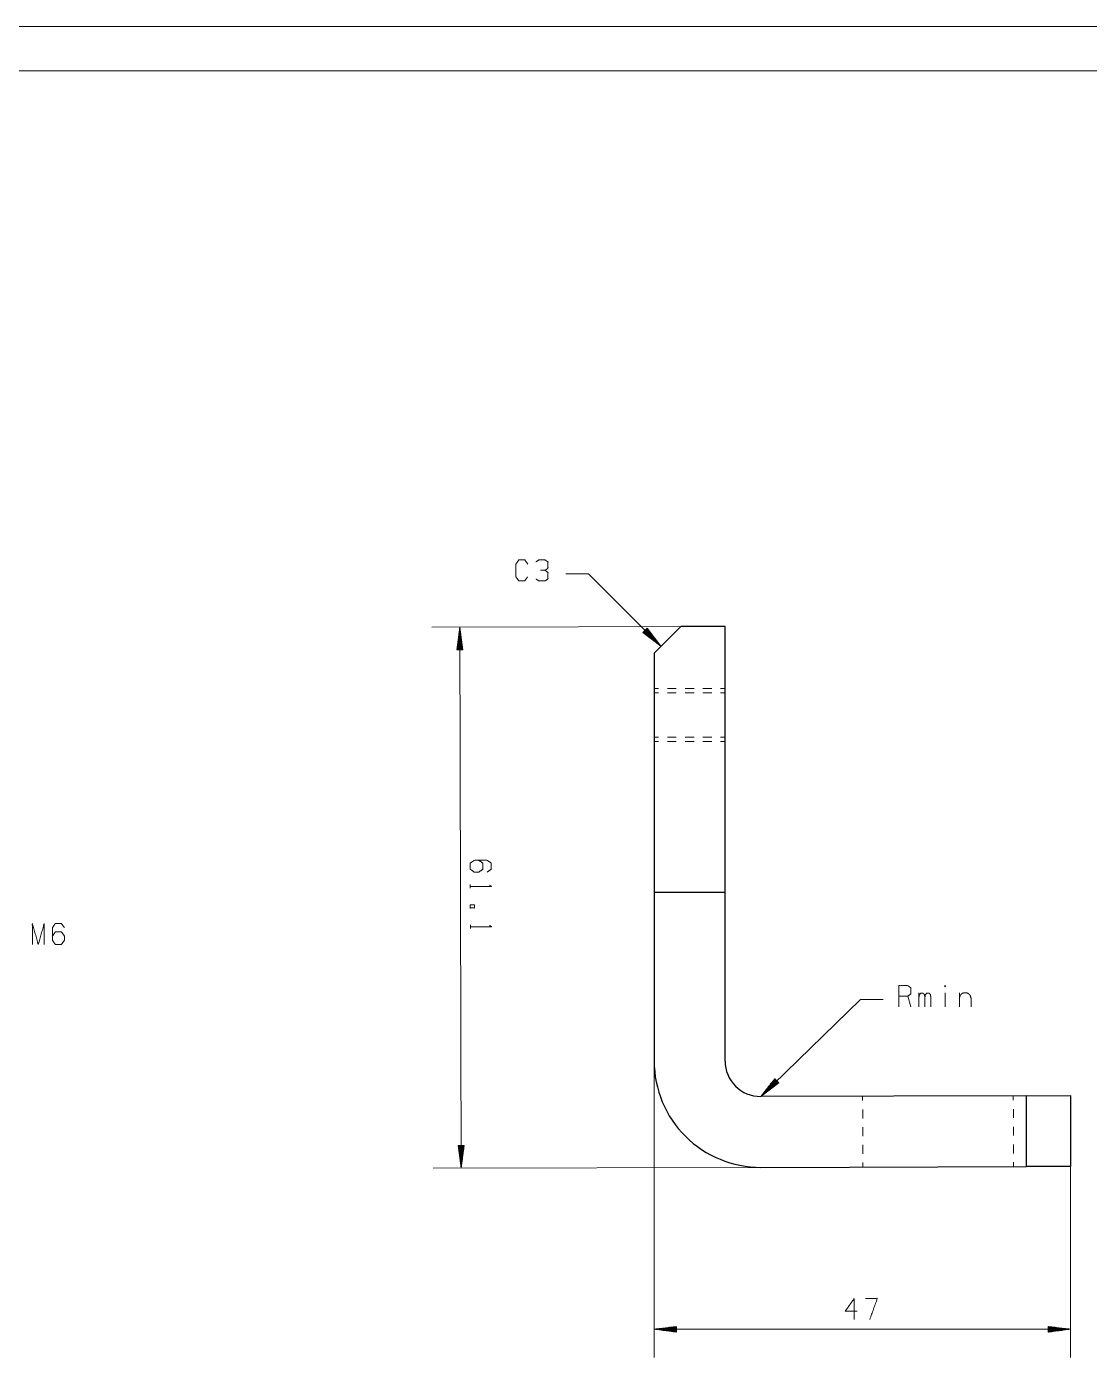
# Model space of a CAD drawing. Header units: millimetres. Extents: x 0 to 420, y 0 to 297.
# Drawn here: x 209.1 to 329, y 146.8 to 297 of the extents above; entities that cross this region are included whole.
import ezdxf

# ---------------------------------------------------------------- set-up
doc = ezdxf.new("R2010")
doc.units = ezdxf.units.MM
doc.layers.add('1', color=7, linetype='Continuous', true_color=0xffffff)

msp = doc.modelspace()

# ---------------------------------------------------------------- linework, layer by layer
at = {"layer": '1', "color": 132, "linetype": 'Continuous', "lineweight": 18}
for p, q in [((420, 297), (0, 297)), ((415, 292), (25, 292))]:
    msp.add_line(p, q, dxfattribs=at)
at = {"layer": '1', "color": 13, "linetype": 'Continuous', "lineweight": 18}
for p, q in [((272.49, 235.23), (269.95, 235.23)), ((272.49, 235.23), (280.68, 227.04)), ((287.91, 229.28), (254.81, 229.19)), ((257.98, 229.2), (257.66, 226.65)), ((257.91, 226.65), (257.91, 228.62)), ((257.96, 226.66), (257.96, 229)), ((258.32, 226.66), (257.98, 229.2)), ((257.98, 229.2), (258.15, 168.13)), ((258.02, 226.66), (258.01, 229)), ((258.07, 226.66), (258.06, 228.62)), ((279.12, 229.08), (278.65, 228.6)), ((278.65, 228.61), (278.67, 228.58)), ((278.65, 228.61), (278.67, 228.58)), ((278.65, 228.6), (280.68, 227.04)), ((278.69, 228.64), (278.98, 228.35)), ((278.72, 228.68), (279.29, 228.11)), ((278.76, 228.71), (279.6, 227.87)), ((278.79, 228.75), (279.91, 227.64)), ((278.83, 228.79), (280.22, 227.4)), ((278.87, 228.82), (280.53, 227.16)), ((278.9, 228.86), (280.56, 227.2)), ((278.94, 228.89), (280.33, 227.51)), ((278.97, 228.93), (280.09, 227.82)), ((279.01, 228.96), (279.85, 228.12)), ((279.05, 229), (279.61, 228.43)), ((279.08, 229.04), (279.38, 228.74)), ((280.68, 227.04), (279.12, 229.08)), ((279.12, 229.07), (279.14, 229.05)), ((279.12, 229.07), (279.14, 229.05)), ((257.71, 226.65), (257.71, 227.07)), ((257.76, 226.65), (257.76, 227.46)), ((257.81, 226.65), (257.81, 227.84)), ((257.86, 226.65), (257.86, 228.23)), ((258.12, 226.66), (258.11, 228.23)), ((258.17, 226.66), (258.16, 227.85)), ((258.22, 226.66), (258.22, 227.46)), ((258.27, 226.66), (258.27, 227.07)), ((257.66, 226.65), (257.66, 226.69)), ((257.66, 226.65), (257.66, 226.69)), ((257.66, 226.65), (258.32, 226.66)), ((258.32, 226.66), (258.32, 226.69)), ((258.32, 226.66), (258.32, 226.69)), ((303.21, 187.17), (291.93, 176.22)), ((305.75, 187.17), (303.21, 187.17)), ((279.91, 180.22), (279.91, 146.77)), ((293.52, 178.23), (291.93, 176.22)), ((291.93, 176.22), (293.98, 177.75)), ((293.73, 178.01), (292.05, 176.37)), ((293.77, 177.97), (292.08, 176.34)), ((293.7, 178.04), (292.29, 176.68)), ((293.8, 177.94), (292.39, 176.57)), ((293.66, 178.08), (292.53, 176.98)), ((293.84, 177.9), (292.71, 176.8)), ((293.63, 178.12), (292.77, 177.29)), ((293.59, 178.15), (293.01, 177.6)), ((293.87, 177.86), (293.02, 177.03)), ((293.55, 178.19), (293.25, 177.9)), ((293.91, 177.83), (293.33, 177.27)), ((293.52, 178.23), (293.5, 178.21)), ((293.52, 178.23), (293.5, 178.21)), ((293.98, 177.75), (293.52, 178.23)), ((293.94, 177.79), (293.64, 177.5)), ((293.98, 177.75), (293.96, 177.73)), ((293.98, 177.75), (293.96, 177.73)), ((257.81, 170.67), (257.81, 170.64)), ((257.81, 170.67), (257.81, 170.64)), ((257.81, 170.67), (258.15, 168.13)), ((258.48, 170.67), (257.81, 170.67)), ((257.86, 170.67), (257.86, 170.25)), ((257.91, 170.67), (257.92, 169.87)), ((257.97, 170.67), (257.97, 169.48)), ((258.02, 170.67), (258.02, 169.09)), ((258.07, 170.67), (258.07, 168.71)), ((258.12, 170.67), (258.12, 168.32)), ((258.15, 168.13), (258.48, 170.67)), ((258.17, 170.67), (258.17, 168.32)), ((258.22, 170.67), (258.22, 168.71)), ((258.27, 170.67), (258.27, 169.09)), ((258.32, 170.67), (258.32, 169.48)), ((258.37, 170.67), (258.37, 169.87)), ((258.42, 170.67), (258.42, 170.25)), ((258.47, 170.67), (258.47, 170.64)), ((258.47, 170.67), (258.47, 170.64)), ((326.91, 168.32), (326.91, 146.77)), ((291.95, 168.22), (254.97, 168.12)), ((282.45, 150.27), (279.91, 149.94)), ((282.45, 150.27), (282.42, 150.27)), ((282.45, 150.27), (282.42, 150.27)), ((282.45, 149.61), (282.45, 150.27)), ((324.37, 150.27), (324.41, 150.27)), ((324.37, 150.27), (324.41, 150.27)), ((324.37, 150.27), (324.37, 149.61)), ((326.91, 149.94), (324.37, 150.27)), ((279.91, 149.94), (282.45, 149.61)), ((279.91, 149.94), (326.91, 149.94)), ((282.45, 149.97), (280.11, 149.97)), ((282.45, 149.91), (280.11, 149.91)), ((282.45, 150.02), (280.49, 150.02)), ((282.45, 149.86), (280.49, 149.86)), ((282.45, 150.07), (280.88, 150.07)), ((282.45, 149.81), (280.88, 149.81)), ((282.45, 150.12), (281.26, 150.12)), ((282.45, 149.76), (281.26, 149.76)), ((282.45, 150.17), (281.65, 150.17)), ((282.45, 149.71), (281.65, 149.71)), ((282.45, 150.22), (282.04, 150.22)), ((282.45, 149.66), (282.04, 149.66)), ((282.45, 149.61), (282.42, 149.61)), ((282.45, 149.61), (282.42, 149.61)), ((324.37, 150.22), (324.79, 150.22)), ((324.37, 150.17), (325.18, 150.17)), ((324.37, 150.12), (325.56, 150.12)), ((324.37, 150.07), (325.95, 150.07)), ((324.37, 150.02), (326.34, 150.02)), ((324.37, 149.97), (326.72, 149.97)), ((324.37, 149.61), (326.91, 149.94)), ((324.37, 149.91), (326.72, 149.91)), ((324.37, 149.86), (326.34, 149.86)), ((324.37, 149.81), (325.95, 149.81)), ((324.37, 149.76), (325.56, 149.76)), ((324.37, 149.71), (325.18, 149.71)), ((324.37, 149.66), (324.79, 149.66)), ((324.37, 149.61), (324.41, 149.61)), ((324.37, 149.61), (324.41, 149.61))]:
    msp.add_line(p, q, dxfattribs=at)
at = {"layer": '1', "color": 30, "linetype": 'Continuous', "lineweight": 25}
for p, q in [((282.91, 229.28), (279.91, 226.28)), ((287.91, 229.28), (282.91, 229.28)), ((287.91, 199.28), (287.91, 229.28)), ((279.91, 226.28), (279.91, 199.28)), ((279.91, 199.28), (279.91, 180.22)), ((279.91, 199.28), (287.91, 199.28)), ((287.91, 180.22), (287.91, 199.28)), ((321.91, 176.3), (291.93, 176.22)), ((321.91, 176.3), (326.91, 176.32)), ((321.91, 168.3), (321.91, 176.3)), ((326.91, 176.32), (326.91, 168.32)), ((291.95, 168.22), (321.91, 168.3)), ((326.91, 168.32), (321.91, 168.3))]:
    msp.add_line(p, q, dxfattribs=at)
at = {"layer": '1', "color": 43, "linetype": 'Continuous', "lineweight": 18}
for p, q in [((280.41, 222.28), (279.91, 222.28)), ((280.41, 222.28), (279.91, 222.28)), ((280.41, 222.28), (279.91, 222.28)), ((280.41, 221.78), (279.91, 221.78)), ((282.41, 222.28), (281.41, 222.28)), ((282.41, 222.28), (281.41, 222.28)), ((282.41, 222.28), (281.41, 222.28)), ((282.41, 221.78), (281.41, 221.78)), ((284.41, 222.28), (283.41, 222.28)), ((284.41, 222.28), (283.41, 222.28)), ((284.41, 222.28), (283.41, 222.28)), ((284.41, 221.78), (283.41, 221.78)), ((286.41, 222.28), (285.41, 222.28)), ((286.41, 222.28), (285.41, 222.28)), ((286.41, 222.28), (285.41, 222.28)), ((286.41, 221.78), (285.41, 221.78)), ((287.91, 222.28), (287.41, 222.28)), ((287.91, 222.28), (287.41, 222.28)), ((287.91, 222.28), (287.41, 222.28)), ((287.91, 221.78), (287.41, 221.78)), ((279.91, 216.78), (280.41, 216.78)), ((281.41, 216.78), (282.41, 216.78)), ((283.41, 216.78), (284.41, 216.78)), ((285.41, 216.78), (286.41, 216.78)), ((287.41, 216.78), (287.91, 216.78)), ((280.41, 216.28), (279.91, 216.28)), ((280.41, 216.28), (279.91, 216.28)), ((280.41, 216.28), (279.91, 216.28)), ((282.41, 216.28), (281.41, 216.28)), ((282.41, 216.28), (281.41, 216.28)), ((282.41, 216.28), (281.41, 216.28)), ((284.41, 216.28), (283.41, 216.28)), ((284.41, 216.28), (283.41, 216.28)), ((284.41, 216.28), (283.41, 216.28)), ((286.41, 216.28), (285.41, 216.28)), ((286.41, 216.28), (285.41, 216.28)), ((286.41, 216.28), (285.41, 216.28)), ((287.91, 216.28), (287.41, 216.28)), ((287.91, 216.28), (287.41, 216.28)), ((287.91, 216.28), (287.41, 216.28)), ((303.44, 176.25), (303.44, 175.75)), ((320.44, 175.8), (320.44, 176.3)), ((303.45, 174.75), (303.45, 173.75)), ((320.45, 173.8), (320.45, 174.8)), ((320.45, 171.8), (320.45, 172.8)), ((303.45, 172.75), (303.45, 171.75)), ((303.46, 170.75), (303.46, 169.75)), ((320.46, 169.8), (320.46, 170.8)), ((303.46, 168.75), (303.46, 168.25)), ((320.46, 168.3), (320.46, 168.8))]:
    msp.add_line(p, q, dxfattribs=at)
at = {"layer": '1', "color": 95, "linetype": 'Continuous', "lineweight": 18}
for p, q in [((259.15, 200.15), (259.16, 199.72)), ((259.17, 195.59), (259.17, 195.17)), ((309.79, 186.35), (309.79, 187.93)), ((312.74, 187.93), (312.74, 186.35)), ((314.35, 187.93), (314.35, 186.35)), ((308.86, 186.35), (308.53, 187.55))]:
    msp.add_line(p, q, dxfattribs=at)
at = {"layer": '1', "color": 30, "linetype": 'Continuous', "lineweight": 25}
for radius in [12, 4]:
    msp.add_arc((291.91, 180.22), radius, 180, 270.1568, dxfattribs=at)
at = {"layer": '1', "color": 95, "linetype": 'Continuous', "lineweight": 18}
for points, knots in [([(265.63, 234.89), (265.3, 234.42), (264.64, 234.42), (264.31, 234.89), (264.31, 236.32), (264.64, 236.79), (265.32, 236.79), (265.65, 236.32)], [0, 0, 0.114571, 0.243369, 0.357938, 0.638588, 0.753153, 0.885432, 1, 1]), ([(267.59, 235.62), (267.93, 235.84), (267.93, 236.57), (267.59, 236.79), (266.9, 236.79), (266.57, 236.57)], [0, 0, 0.153872, 0.429851, 0.583722, 0.846128, 1, 1]), ([(266.58, 234.64), (266.9, 234.42), (267.59, 234.42), (267.93, 234.64), (267.93, 235.37), (267.59, 235.62), (267.08, 235.62)], [0, 0, 0.124118, 0.34369, 0.472445, 0.703375, 0.836728, 1, 1]), ([(260.1, 202.89), (260.57, 202.57), (260.58, 201.88), (260.1, 201.54), (259.63, 201.54), (259.15, 201.88), (259.15, 202.56), (259.62, 202.88), (261.05, 202.89), (261.52, 202.57), (261.53, 201.88), (261.05, 201.54)], [0, 0, 0.076965, 0.169762, 0.248074, 0.312021, 0.390332, 0.48313, 0.560096, 0.75193, 0.828891, 0.921688, 1, 1]), ([(261.33, 200.08), (261.53, 199.94), (259.16, 199.93)], [0, 0, 0.093493, 1, 1]), ([(259.16, 197.84), (259.16, 197.5), (259.64, 197.5), (259.64, 197.84), (259.16, 197.84)], [0, 0, 0.207085, 0.499994, 0.707091, 1, 1]), ([(209.74, 193.38), (209.74, 195.75), (210.41, 193.38), (211.08, 195.75), (211.08, 193.38)], [0, 0, 0.245192, 0.5, 0.754808, 1, 1]), ([(212.01, 194.33), (212.33, 194.8), (213.02, 194.8), (213.36, 194.33), (213.36, 193.85), (213.02, 193.38), (212.33, 193.38), (212.01, 193.85), (212.01, 195.28), (212.33, 195.75), (213.02, 195.75), (213.36, 195.28)], [0, 0, 0.076962, 0.16976, 0.248072, 0.312019, 0.390331, 0.483129, 0.560091, 0.751928, 0.82889, 0.921688, 1, 1]), ([(261.34, 195.53), (261.54, 195.39), (259.17, 195.38)], [0, 0, 0.093493, 1, 1]), ([(307.52, 186.35), (307.52, 188.73), (308.53, 188.73), (308.86, 188.5), (308.86, 187.78), (308.53, 187.55), (307.52, 187.55)], [0, 0, 0.40095, 0.571035, 0.639277, 0.761673, 0.829915, 1, 1]), ([(309.79, 187.45), (309.85, 187.73), (310.02, 187.9), (310.22, 187.9), (310.4, 187.73), (310.47, 187.45), (310.47, 186.35)], [0, 0, 0.11888, 0.224464, 0.306983, 0.412566, 0.533093, 1, 1]), ([(310.47, 187.45), (310.52, 187.73), (310.7, 187.9), (310.91, 187.9), (311.07, 187.73), (311.14, 187.45), (311.14, 186.35)], [0, 0, 0.118605, 0.223944, 0.313767, 0.413921, 0.534169, 1, 1]), ([(312.74, 188.58), (312.78, 188.68), (312.74, 188.75), (312.71, 188.68), (312.74, 188.58)], [0, 0, 0.280591, 0.5, 0.719409, 1, 1]), ([(314.35, 187.33), (314.45, 187.63), (314.65, 187.85), (314.9, 187.93), (315.13, 187.93), (315.37, 187.85), (315.57, 187.63), (315.67, 187.33), (315.67, 186.35)], [0, 0, 0.107754, 0.208452, 0.29601, 0.37382, 0.461385, 0.562078, 0.669835, 1, 1]), ([(302.82, 151.98), (301.47, 151.98), (302.48, 153.41), (302.48, 151.03)], [0, 0, 0.245871, 0.565297, 1, 1]), ([(304.24, 151.03), (305.09, 153.41), (303.75, 153.41)], [0, 0, 0.652472, 1, 1])]:
    msp.add_open_spline(points, degree=1, knots=knots, dxfattribs=at)

doc.saveas('drawing.dxf')
